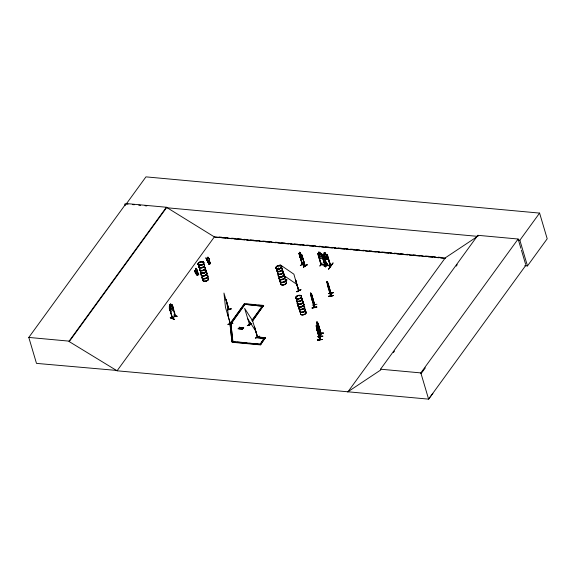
<?xml version="1.0" encoding="UTF-8"?>
<svg xmlns="http://www.w3.org/2000/svg" width="576" height="576" viewBox="0 0 576 576"><rect width="100%" height="100%" fill="white"/><g stroke="black" fill="none" stroke-linecap="round" stroke-linejoin="round"><path stroke-width="0.86" d="M173.282 309.701L173.282 308.196M170.071 310.694L170.784 311.738L173.354 309.737L173.354 308.189M317.484 340.142L322.178 339.408L317.491 340.171M322.142 339.552L317.506 340.027L322.157 339.372M322.812 336.024C317.614 336.953 314.46 336.686 322.805 336.211M300.406 265.601L304.056 263.131M170.359 317.887C183.175 322.726 162.194 314.359 173.837 319.046M170.467 317.556L173.758 318.852M197.69 274.198L197.525 273.773L197.532 274.198M209.542 263.016L209.578 263.138M314.323 307.26L311.069 295.992L310.687 292.918L312.091 298.908L311.767 298.354M310.666 293.911L310.702 293.364M310.795 294.336L310.824 293.789M314.474 305.014L311.645 294.444L314.734 304.74L314.539 307.454L311.494 296.914M314.669 304.999L311.645 294.444M312.61 298.649C311.638 293.63 313.373 303.43 312.041 299.822M312.084 308.059C316.188 305.978 320.407 306.994 312.077 308.016M312.264 305.122L316.944 304.229M314.474 304.783L314.374 307.188M314.359 307.469L314.525 304.747L311.047 293.573L311.033 296.46L314.309 307.447M326.945 282.384L327.038 281.448L327.42 282.787M327.103 282.427L327.046 281.52M327.139 282.859L327.053 281.894M330.667 296.014L327.384 284.99L327.607 282.298M327.996 282.974L331.07 293.458M328.14 286.423L327.499 283.212L330.89 295.985L326.981 282.362L327.319 283.644M328.435 296.582L328.378 296.215L333.13 295.596L328.428 296.575L333.115 295.603M328.608 293.594L333.31 292.658L328.615 293.479M331.056 293.27L330.948 292.846L330.746 293.184M330.703 295.999L330.876 293.278L327.55 282.262L330.854 293.558M330.941 293.256L330.883 295.718M330.948 292.896L330.854 293.285M330.869 295.97L331.056 293.249M197.611 273.91L197.611 274.025M322.848 257.436L322.776 258.696L319.543 258.394L318.744 257.098M328.248 259.43L328.342 258.25M328.37 258.214L328.291 259.474L325.044 259.2L324.266 257.875M225.965 299.239L228.881 309.823L228.946 309.348M228.802 309.593L223.956 293.04L225.482 307.361L230.342 323.892L227.47 313.322M199.562 265.14L199.8 264.737M200.088 265.111L199.584 265.09L200.398 265.01M278.287 268.733L277.603 268.495M279.929 265.63L279.77 266.004M279.936 265.903L280.13 265.925M299.938 295.661L299.491 295.826L299.952 295.74M200.066 262.39L200.729 261.864M207.302 257.537L207.583 258.732A1.073 0.886 -27.4 0 0 207.778 260.15L207.763 260.122A1.073 0.886 -27.4 0 1 207.569 258.696L207.583 258.732M319.91 266.062L321.962 263.023M321.998 263.189L319.896 265.889M325.454 266.89L327.478 263.851M317.246 330.559L317.635 331.106C318.204 328.831 315.238 321.3 316.548 328.205L319.932 339.696L320.479 336.888L317.11 325.318L317.462 322.445M316.793 322.697L317.009 321.746L317.39 323.086L317.52 322.438M316.231 326.11L316.339 325.548L316.361 326.527M316.886 322.754L316.994 322.193M317.009 323.179L317.124 322.618M316.397 327.938L316.85 325.728M316.447 327.931L316.548 327.298M316.735 326.441L316.865 325.786M316.786 329.162L319.766 339.718L316.433 327.902L316.447 328.68M320.263 337.198L317.275 326.635L320.263 337.198L320.371 336.737M318.089 323.266L320.918 333.842L317.93 323.287L321.178 333.562L320.645 336.283M317.599 325.786L320.429 336.118M318.362 330.818C317.095 336.334 318.902 330.494 318.046 329.278M318.593 329.659L319.003 327.449L318.593 329.659L318.161 328.716M318.096 337.003L322.762 336.413M318.73 333.821L323.41 333.043L318.751 333.648M320.278 335.938L320.839 333.576M320.998 333.554L320.393 336.355L320.501 335.959M319.774 339.689C322.092 333.202 318.442 339.415 319.99 339.415M196.178 272.066L196.675 272.318M250.618 323.316L249.386 324.518L249.746 324.677M249.689 325.13L244.642 308.383L252.576 320.695L257.551 336.946M170.035 310.73L169.25 306.619L171.835 304.646L172.354 304.79L173.318 308.21M302.422 264.262L302.558 264.161M298.966 253.49L299.146 253.138L301.874 254.938L305.15 266.018L302.206 264.506L302.659 264.557L299.448 253.735L299.801 253.483M304.711 265.471L305.165 265.522L305.05 266.011L301.81 254.966M304.819 265.846L301.932 255.499L305.23 265.889M305.273 265.896L302.335 264.384M321.012 333.41L320.926 333.814M195.473 268.625L195.84 268.25M200.088 262.267L200.462 261.9M207.317 257.566L207.958 257.162M320.976 333.562L317.65 322.538M320.285 336.946L317.045 325.886M320.623 336.283L317.167 323.964M175.471 315.778C170.294 319.14 170.942 319.262 175.536 315.886M175.478 315.475L175.212 316.116L175.327 315.432M199.656 264.967L199.944 264.686M277.589 268.553C277.034 269.41 278.993 268.668 277.862 268.546M280.174 265.882L279.713 265.838M297.727 298.318L297.295 298.591M197.23 275.162L195.142 270.648L196.042 272.146M206.705 259.74C214.2 274.586 199.649 245.599 209.059 264.11M198.223 274.788L197.093 272.621M198.324 274.694L198.245 273.65L198.23 274.054L196.733 274.198L196.87 274.644L198.468 274.097M208.858 264.175L210.593 263.542L208.721 259.927M209.232 261.461L210.074 263.736L210.197 263.081M210.578 263.563L210.103 263.729L209.318 262.289M324.511 254.153L324.137 252.886L325.519 253.008L327.334 259.394M326.57 265.558L323.258 254.491L323.568 254.074L327.413 254.83L330.703 265.903L330.552 265.55M325.519 253.008L324.115 252.922M323.568 255.168L326.678 265.414M327.312 255.492L330.235 265.867L327.312 255.492L330.775 265.802L326.635 265.428M327.686 255.528L327.24 255.593M326.851 265.205L326.563 265.039M325.498 266.926L327.499 263.83L325.44 266.71M323.878 255.298L326.966 265.579L323.95 255.197M331.711 264.204C321.214 280.217 340.337 252.605 329.933 267.293M329.71 267.293L331.783 264.362M117.36 370.49L36.49 363.384L28.8 337.428L126.079 203.537L166.378 207.245L214.358 236.902L445.075 258.134M128.016 204.185L126.223 204.019L145.951 176.868L539.59 213.091L547.2 238.781L527.472 265.925L524.794 265.68M432.9 393.314L428.609 399.132L117.072 370.8L69.235 341.618L69.091 341.136L166.378 207.245M69.235 341.618L166.522 207.727L477.828 236.376M117.072 370.8L214.589 236.592M262.44 306.223L244.08 304.222L244.483 303.66L263.621 305.424L252.778 320.796M230.969 323.532L244.908 304.351L244.094 304.272L230.155 323.46L231.07 323.856L230.249 323.777L244.483 303.66M231.07 323.856L244.908 304.351M261.612 342.086L264.226 338.486L256.651 337.788L256.961 336.91L265.349 337.68L260.453 344.88L232.488 342.302L232.798 341.424L230.882 323.525L229.975 323.741L231.984 341.957L232.891 341.748L230.882 323.525M232.488 342.302L232.798 341.424L231.883 341.64M249.84 325.03L248.767 324.662L250.315 322.531M251.87 320.4L262.706 305.474L263.621 305.878L262.807 305.798M248.868 324.986L250.416 322.848M252.475 320.011L262.289 306.511M252.166 321.185L263.621 305.424M250.711 323.64L249.523 324.936M318.607 252.122L320.011 252.216L320.328 253.548L321.142 254.03L321.84 256.392L321.451 257.342L320.162 257.22L319.176 256.147L318.478 253.786L319.039 253.433L318.629 252.086L319.003 253.354M256.651 337.788L256.961 336.91M322.898 257.45L321.826 254.095L321.242 253.634L317.743 253.706L319.068 253.397M318.038 254.34L321.034 264.751L317.765 253.678M321.25 253.591L321.89 254.052L325.159 265.097L321.35 264.485L324.763 264.557M321.696 254.786L322.15 254.722L321.696 254.786L324.77 265.082M264.132 338.17L260.042 344.246M260.453 344.88L265.349 337.68M320.882 264.37C321.372 263.592 321.682 265.471 321.221 264.391L320.99 264.744M321.768 254.686L324.72 265.082L324.662 264.701M321.062 264.6L325.051 264.722M326.189 263.398L324.151 266.486L326.21 263.419M347.796 392.026L445.306 257.825L476.568 237.046M348.019 391.716L380.772 369.95L380.549 369.202L477.835 235.31L518.126 239.018L520.884 248.321M393.43 352.526L394.488 351.079M456.199 266.141L457.25 264.686M525.895 265.241L428.609 399.132L420.84 372.91L518.126 239.018M527.472 265.925L519.869 240.242L539.59 213.091M421.063 373.658L425.354 367.841M323.287 254.542L323.597 254.117M257.328 337.032L254.441 326.664L257.53 336.953M172.454 317.822L172.57 318.197M277.632 268.502L277.697 268.862M297.23 298.555L297.317 298.534M297.382 298.476L297.77 298.591M195.271 270.72L194.861 270.799L197.244 275.148M198.54 274.687L197.33 272.534M197.1 271.649L198.727 274.615L197.251 271.706M169.618 304.769L170.712 303.919L171.101 305.266L171.77 305.266L172.469 307.62L172.224 309.06L171.202 309.859L170.352 309.269L169.618 304.769L170.028 306.05M169.654 304.783L170.748 303.934M172.332 318.377L169.43 307.843L172.584 318.204M172.094 305.77L172.505 305.575L172.094 305.77L175.212 316.116M169.538 307.886L169.128 308.074M229.039 309.758L225.994 299.484M299.765 253.505L299.426 252.216L301.306 258.624M298.93 253.454L302.486 264.65M300.362 252.749L302.213 259.092M301.399 254.311L301.874 254.938M300.643 258.228L299.93 256.846L300.643 258.228L302.882 259.445L302.846 258.307L302.882 259.445M299.318 254.124L302.53 264.636M302.198 255.643L301.81 255.586M300.283 265.565L304.027 262.98M307.195 264.823L303.386 267.199L307.195 264.83M324.547 254.232L323.978 254.592L324.677 256.954L325.67 258.019L326.959 258.134L327.355 257.177L326.657 254.822L325.836 254.34M172.404 318.132L169.43 307.843M324.655 264.578L325.073 264.607M285.523 280.706L286.906 279.821L285.718 280.778M285.624 280.75L286.934 279.986M298.649 290.333L295.639 280.188L298.656 290.448M295.877 280.346L295.502 280.274M296.87 291.622L300.967 289.627L296.892 291.65M296.928 291.838L300.852 289.526L296.957 291.838M239.782 328.277L240.955 327.377L239.666 327.895L239.918 329.112M241.02 327.593L239.724 328.111L239.234 327.218L239.58 329.083M242.503 328.529L243.677 327.629L242.388 328.147L242.64 329.364M243.742 327.845L242.446 328.363L242.575 329.148M238.104 328.738L239.364 328.039L239.479 328.421L238.169 328.954M240.826 328.99L242.086 328.291L241.207 329.234L240.826 328.99L242.136 328.457L242.302 329.335M240.955 327.377L239.717 328.061L239.854 328.896M240.89 329.206L242.15 328.507L241.956 327.47M243.677 327.629L242.438 328.313L242.287 327.499M326.498 265.068L330.588 265.406M251.748 323.741L247.291 325.591L251.726 323.813M247.349 325.678L251.784 323.885M259.733 336.132L255.348 338.076M255.348 338.09L259.79 336.319M209.196 262.966L209.441 263.75L209.196 262.966L209.678 262.836L209.88 263.549M194.818 270.662C202.255 281.354 190.85 270.079 196.33 270.122M196.351 270.209L194.998 270.806M177.192 316.397L173.822 314.942L177.113 316.238M227.304 309.665L231.242 308.801L227.34 309.888M227.347 309.809L231.25 308.88M228.139 324.59C231.25 322.459 236.974 322.934 228.139 324.583M228.067 324.266L232.74 323.129M228.118 324.432L232.798 323.33M327.37 282.794L328.442 287.438L328.111 286.884M311.177 294.228L310.637 292.932M304.985 265.63L302.206 264.47L298.966 253.426M327.269 284.22L327.434 284.983M328.385 288.389C329.681 291.938 328.054 282.218 328.896 287.172M310.579 293.839L310.954 295.106M328.435 296.446L333.13 295.596M316.778 307.066L312.084 307.915L316.764 307.21M298.512 290.563L293.89 274.19L280.087 264.73M316.778 322.69L320.429 336.341M318.65 325.93L318.967 327.478M316.678 326.376L316.354 325.102M318.73 333.763L323.417 333.058M326.743 265.226L326.851 265.601M210.074 262.994L210.089 262.598L210.305 263.441L208.807 263.585L209.383 263.981M209.347 264.002L206.986 259.589M199.627 265.14L199.793 265.19M324.67 254.65L325.966 254.758M325.368 257.011L326.664 257.119M326.959 265.212L330.494 265.536M330.66 265.903L326.52 265.565M132.494 204.595L134.287 204.761M138.758 205.171L140.551 205.337M145.03 205.747L146.822 205.913M518.076 240.077L519.869 240.242M219.06 237.002L221.738 237.247M225.317 237.578L228.002 237.823M231.574 238.154L235.152 238.486M237.838 238.73L241.416 239.062M244.094 239.306L247.673 239.638M250.358 239.882L253.93 240.214M256.615 240.458L259.301 240.703M262.872 241.034L265.558 241.279M269.136 241.61L271.822 241.855M275.393 242.186L278.078 242.431M281.657 242.762L285.235 243.094M287.914 243.338L291.492 243.67M294.178 243.914L297.749 244.246M300.434 244.49L304.013 244.822M306.691 245.066L309.377 245.311M312.955 245.642L315.634 245.887M319.212 246.218L321.898 246.463M325.476 246.794L329.054 247.126M331.733 247.37L335.311 247.702M337.997 247.946L341.568 248.278M344.254 248.522L347.832 248.854M350.51 249.098L353.196 249.343M356.774 249.674L359.453 249.919M363.031 250.25L365.717 250.495M369.295 250.826L371.974 251.071M375.552 251.402L379.13 251.734M381.809 251.978L385.387 252.31M388.073 252.554L391.651 252.886M394.33 253.13L397.908 253.462M400.594 253.706L403.272 253.951M406.85 254.282L409.536 254.527M413.114 254.858L415.793 255.103M419.371 255.434L422.057 255.679M425.628 256.01L429.206 256.342M431.892 256.586L435.47 256.918M438.149 257.162L441.727 257.494M215.273 237.197L219.751 237.607M221.537 237.773L226.008 238.183M227.801 238.349L232.272 238.759M234.065 238.925L238.536 239.335M240.322 239.501L244.8 239.911M246.586 240.077L251.057 240.487M252.85 240.653L257.321 241.063M259.106 241.229L263.585 241.639M265.37 241.805L269.842 242.222M271.634 242.381L276.106 242.798M277.898 242.957L282.37 243.374M284.155 243.533L288.626 243.95M290.419 244.109L294.89 244.526M296.683 244.692L301.154 245.102M302.94 245.268L307.418 245.678M309.204 245.844L313.675 246.254M315.468 246.42L319.939 246.83M321.725 246.996L326.203 247.406M327.989 247.572L332.46 247.982M334.253 248.148L338.724 248.558M340.517 248.724L344.988 249.134M346.774 249.3L351.245 249.71M353.038 249.876L357.509 250.286M359.302 250.452L363.773 250.862M365.558 251.028L370.037 251.438M371.822 251.604L376.294 252.014M378.086 252.18L382.558 252.59M384.343 252.756L388.822 253.166M390.607 253.332L395.078 253.742M396.871 253.908L401.342 254.318M403.135 254.484L407.606 254.894M409.392 255.06L413.87 255.47M415.656 255.636L420.127 256.046M421.92 256.212L426.391 256.622M428.177 256.788L432.655 257.198M434.441 257.364L438.912 257.774M440.705 257.94L445.176 258.35M320.35 253.519L321.271 253.562M321.012 264.715L325.116 265.097M246.319 304.142L248.926 304.38M252.41 304.704L255.888 305.021M258.494 305.258L263.714 305.741M244.08 304.222L263.311 306.302M248.767 324.662L249.588 324.734M260.41 337.543L265.45 338.004M256.558 337.471L265.039 338.566M232.798 341.424L260.856 344.318L255.614 343.836M237.262 342.144L240.761 342.468M243.382 342.713L246.874 343.03M249.494 343.274L252.994 343.591M232.387 341.986L260.359 344.556M380.549 369.202L420.84 372.91M28.8 337.428L69.091 341.136M207.936 257.126L208.591 258.365A1.073 0.886 -27.4 0 1 209.196 259.639L209.966 263.016M321.43 264.636L318.42 254.376M298.764 290.729L295.639 280.188M198.749 274.594L197.093 275.083L196.963 274.637M200.621 271.181L200.657 271.202A3.017 1.67 -16.5 0 0 203.083 273.204A3.017 1.67 -16.5 0 0 206.064 270.346M297.785 298.31L297.972 298.706L297.274 298.757A3.01 1.663 -16.5 0 1 296.928 295.913A3.01 1.663 -16.5 0 1 301.464 296.33A3.01 1.663 -16.5 0 1 297.238 298.814M299.39 252.245L300.398 252.72M299.93 253.987L300.838 254.462M300.629 256.349L301.536 256.817M300.658 258.199L302.918 259.416M203.026 279.266L203.04 279.281A3.017 1.67 -16.5 0 0 204.149 281.297A3.017 1.67 -16.5 0 0 208.037 280.08A3.017 1.67 -16.5 0 0 207.619 277.855M284.587 275.998L296.935 284.458M326.758 254.419L327.348 254.88M307.051 264.73L303.394 267.156M196.322 268.272L196.726 269.388A1.073 0.886 -27.4 0 1 197.338 270.662L197.352 270.698M300.715 254.038L301.327 254.714L301.838 257.832L300.146 256.097M317.902 327.211L318.29 327.758L318.254 325.411L316.958 321.754M247.687 318.658L255.622 330.97M318.809 257.062L319.586 258.322M208.318 257.443L208.577 258.336A1.073 0.886 -27.4 0 1 209.182 259.603L209.196 259.639M209.318 261.317L210.478 263.527M209.405 262.145L210.269 263.664M197.179 272.477L198.425 274.723M198.029 274.601L197.813 273.852L197.352 274.018L197.59 274.81M195.142 270.648L197.503 275.062M317.506 332.035L317.93 332.942M317.455 332.035L317.938 333.007M333.281 292.738L328.615 293.652M312.091 299.808L312.466 300.73M207.763 260.122L208.966 263.383M197.114 274.435L195.912 271.174A1.073 0.886 -27.4 0 1 195.725 269.755L195.437 268.711M521.381 250.013L525.643 264.391M477.835 235.31L478.051 236.059M324.137 252.886L326.045 259.286M316.944 329.141L320.033 339.437M239.566 327.254L239.234 327.218M208.8 263.455L208.584 263.146L208.714 263.592M198.353 274.133L197.186 274.954L197.078 274.594M172.282 304.826L175.55 315.893M126.079 203.537L126.223 204.019M124.726 203.998L125.23 205.697M197.338 270.662L198.122 274.075M230.162 324.914L231.984 341.957M226.994 303.314L228.528 317.635M302.666 301.262A3.01 1.663 -16.5 0 1 300.406 304.373A3.01 1.663 -16.5 0 1 297.612 302.458M302.141 300.838A3.053 1.692 -16.5 0 1 302.558 303.091A3.053 1.692 -16.5 0 1 298.627 304.322A3.053 1.692 -16.5 0 1 297.526 302.285M298.03 305.143A2.995 1.656 -16.5 0 0 301.442 306.475A2.995 1.656 -16.5 0 0 303.307 303.487A2.988 1.656 -16.5 0 1 301.435 306.468A2.988 1.656 -16.5 0 1 298.037 305.143M298.058 305.294A3.01 1.663 -16.5 0 0 301.486 306.634A3.01 1.663 -16.5 0 0 303.379 303.667A3.01 1.663 -16.5 0 1 301.486 306.634A3.01 1.663 -16.5 0 1 298.073 305.33M301.298 298.001A3.053 1.692 -16.5 0 1 300.276 301.154A3.053 1.692 -16.5 0 1 296.431 299.93M302.018 300.55A3.002 1.663 -16.5 0 1 302.429 302.767A3.002 1.663 -16.5 0 1 298.562 303.984A3.002 1.663 -16.5 0 1 297.475 301.982M301.32 298.195A3.002 1.663 -16.5 0 1 301.73 300.406A3.002 1.663 -16.5 0 1 297.864 301.622A3.002 1.663 -16.5 0 1 296.777 299.621M302.098 300.694A3.053 1.692 -16.5 0 1 302.515 302.94A3.053 1.692 -16.5 0 1 298.584 304.178A3.053 1.692 -16.5 0 1 297.482 302.141M301.766 298.094A3.053 1.692 -16.5 0 1 299.858 301.14A3.053 1.692 -16.5 0 1 296.388 299.786M301.68 297.95A3.01 1.663 -16.5 0 1 299.801 300.96A3.01 1.663 -16.5 0 1 296.381 299.621M305.042 309.161A3.053 1.692 -16.5 0 1 302.753 312.307A3.053 1.692 -16.5 0 1 299.916 310.37M305.057 309.341A3.01 1.663 -16.5 0 1 303.178 312.343A3.01 1.663 -16.5 0 1 299.75 311.011M303.437 303.905A2.995 1.656 -16.5 0 1 301.932 306.77A2.995 1.656 -16.5 0 1 298.102 306.022A2.988 1.656 -16.5 0 0 301.183 306.994A2.988 1.656 -16.5 0 0 303.905 304.646M300.37 313.747A3.017 1.67 -16.5 0 0 304.222 314.496A3.017 1.67 -16.5 0 0 305.734 311.623A2.988 1.656 -16.5 0 1 304.2 314.417A2.988 1.656 -16.5 0 1 300.377 313.675M303.696 306.079A3.053 1.692 -16.5 0 1 304.114 308.333A3.053 1.692 -16.5 0 1 300.182 309.571A3.053 1.692 -16.5 0 1 299.081 307.534M304.913 308.873A3.002 1.663 -16.5 0 1 302.659 311.969A3.002 1.663 -16.5 0 1 299.866 310.061M303.71 306.274A3.002 1.663 -16.5 0 1 304.128 308.491A3.002 1.663 -16.5 0 1 300.254 309.708A3.002 1.663 -16.5 0 1 299.167 307.699M304.999 309.01A3.053 1.692 -16.5 0 1 302.71 312.163A3.053 1.692 -16.5 0 1 299.873 310.219M303.653 305.935A3.053 1.692 -16.5 0 1 304.07 308.189A3.053 1.692 -16.5 0 1 300.139 309.42A3.053 1.692 -16.5 0 1 299.038 307.39M304.078 306.029A3.01 1.663 -16.5 0 1 301.817 309.139A3.01 1.663 -16.5 0 1 299.023 307.224M305.755 311.71A3.01 1.663 -16.5 0 1 304.25 314.582A3.01 1.663 -16.5 0 1 300.398 313.834M303.43 303.905A2.988 1.656 -16.5 0 1 303.761 304.236M282.406 271.13A3.01 1.663 -16.5 0 1 282.823 273.348A3.01 1.663 -16.5 0 1 278.942 274.565A3.01 1.663 -16.5 0 1 277.855 272.556M282.384 270.943A3.053 1.692 -16.5 0 1 282.802 273.19A3.053 1.692 -16.5 0 1 278.87 274.428A3.053 1.692 -16.5 0 1 277.769 272.39M283.615 273.751A3.01 1.663 -16.5 0 1 281.354 276.862A3.01 1.663 -16.5 0 1 278.561 274.946M278.525 274.838A3.017 1.67 -16.5 0 0 281.326 276.761A3.017 1.67 -16.5 0 0 283.586 273.643A2.988 1.656 -16.5 0 1 281.304 276.674A2.988 1.656 -16.5 0 1 278.525 274.774M282.053 268.344A3.053 1.692 -16.5 0 1 280.145 271.39A3.053 1.692 -16.5 0 1 276.674 270.036M277.358 269.093A3.053 1.692 -16.5 0 1 278.64 268.337M282.758 270.893A3.002 1.663 -16.5 0 1 280.505 273.996A3.002 1.663 -16.5 0 1 277.718 272.081M282.06 268.531A3.002 1.663 -16.5 0 1 280.188 271.534A3.002 1.663 -16.5 0 1 276.768 270.194M277.445 269.266A3.002 1.663 -16.5 0 1 278.705 268.531M282.341 270.792A3.053 1.692 -16.5 0 1 282.758 273.046A3.053 1.692 -16.5 0 1 278.827 274.284A3.053 1.692 -16.5 0 1 277.726 272.246M282.01 268.2A3.053 1.692 -16.5 0 1 279.72 271.354A3.053 1.692 -16.5 0 1 276.883 269.41M277.315 268.949A3.053 1.692 -16.5 0 1 278.597 268.193M281.93 268.056A3.01 1.663 -16.5 0 1 279.67 271.166A3.01 1.663 -16.5 0 1 276.869 269.251M277.301 268.79A3.01 1.663 -16.5 0 1 278.561 268.049M285.3 279.446A3.01 1.663 -16.5 0 1 283.039 282.557A3.01 1.663 -16.5 0 1 280.246 280.642M285.286 279.259A3.053 1.692 -16.5 0 1 282.996 282.413A3.053 1.692 -16.5 0 1 280.159 280.469M285.977 281.722A3.017 1.67 -16.5 0 1 283.716 284.832A3.017 1.67 -16.5 0 1 280.915 282.917A2.988 1.656 -16.5 0 0 283.694 284.76A2.988 1.656 -16.5 0 0 285.941 281.671M286.006 281.822A3.01 1.663 -16.5 0 1 284.126 284.825A3.01 1.663 -16.5 0 1 280.699 283.486M283.651 273.845A3.017 1.67 -16.5 0 1 281.383 276.962A3.017 1.67 -16.5 0 1 278.582 275.04M284.443 276.422A3.053 1.692 -16.5 0 1 282.542 279.475A3.053 1.692 -16.5 0 1 279.072 278.114M285.487 279.31A3.002 1.663 -16.5 0 1 282.521 282.154A3.002 1.663 -16.5 0 1 280.109 280.166M284.652 278.734A3.002 1.663 -16.5 0 1 285.156 278.971M284.458 276.617A3.002 1.663 -16.5 0 1 282.578 279.612A3.002 1.663 -16.5 0 1 279.166 278.273M284.738 278.878A3.053 1.692 -16.5 0 1 285.156 281.124A3.053 1.692 -16.5 0 1 281.225 282.362A3.053 1.692 -16.5 0 1 280.116 280.325M284.4 276.278A3.053 1.692 -16.5 0 1 282.499 279.324A3.053 1.692 -16.5 0 1 279.029 277.97M284.321 276.134A3.01 1.663 -16.5 0 1 282.442 279.137A3.01 1.663 -16.5 0 1 279.014 277.805M205.006 267.451A3.053 1.692 -16.5 0 1 203.105 270.497A3.053 1.692 -16.5 0 1 199.634 269.143M204.523 267.401A3.01 1.663 -16.5 0 1 203.515 270.511A3.01 1.663 -16.5 0 1 199.721 269.302M200.642 271.044A2.988 1.656 -16.5 0 0 203.04 273.024A2.988 1.656 -16.5 0 0 205.999 270.194A3.002 1.663 -16.5 0 1 203.04 273.031A3.017 1.67 -16.5 0 1 200.635 271.109A3.002 1.663 -16.5 0 0 203.04 273.031A3.017 1.67 -16.5 0 0 206.035 270.245M205.171 269.618A3.002 1.663 -16.5 0 1 205.675 269.856A2.988 1.656 -16.5 0 0 205.164 269.626A3.017 1.67 -16.5 0 1 205.704 269.914M204.17 264.622A3.053 1.692 -16.5 0 1 201.881 267.768A3.053 1.692 -16.5 0 1 199.044 265.831M204.876 267.163A3.002 1.663 -16.5 0 1 203.004 270.166A3.002 1.663 -16.5 0 1 199.584 268.826M204.178 264.809A3.002 1.663 -16.5 0 1 201.924 267.912A3.002 1.663 -16.5 0 1 199.138 265.997M204.962 267.307A3.053 1.692 -16.5 0 1 203.062 270.353A3.053 1.692 -16.5 0 1 199.591 268.999M204.127 264.47A3.053 1.692 -16.5 0 1 201.838 267.624A3.053 1.692 -16.5 0 1 199.001 265.68M204.041 264.334A3.002 1.663 -16.5 0 1 201.78 267.437A3.002 1.663 -16.5 0 1 198.994 265.522M206.914 275.479A3.01 1.663 -16.5 0 1 207.331 277.704A3.01 1.663 -16.5 0 1 203.45 278.921A3.01 1.663 -16.5 0 1 202.363 276.912M206.892 275.292A3.053 1.692 -16.5 0 1 207.31 277.546A3.053 1.692 -16.5 0 1 203.378 278.777A3.053 1.692 -16.5 0 1 202.277 276.746M207.59 277.754A3.017 1.67 -16.5 0 1 208.008 279.979A3.017 1.67 -16.5 0 1 204.12 281.196A3.017 1.67 -16.5 0 1 203.033 279.187M205.769 270.13A3.017 1.67 -16.5 0 1 203.501 273.247A3.017 1.67 -16.5 0 1 200.7 271.325M206.561 272.7A3.053 1.692 -16.5 0 1 204.271 275.854A3.053 1.692 -16.5 0 1 201.434 273.91M207.274 275.249A3.002 1.663 -16.5 0 1 205.394 278.244A3.002 1.663 -16.5 0 1 201.982 276.912M206.575 272.887A3.002 1.663 -16.5 0 1 204.696 275.882A3.002 1.663 -16.5 0 1 201.283 274.55M206.849 275.148A3.053 1.692 -16.5 0 1 207.266 277.394A3.053 1.692 -16.5 0 1 203.335 278.633A3.053 1.692 -16.5 0 1 202.234 276.595M206.518 272.556A3.053 1.692 -16.5 0 1 204.228 275.702A3.053 1.692 -16.5 0 1 201.391 273.766M206.431 272.412A3.002 1.663 -16.5 0 1 204.178 275.515A3.002 1.663 -16.5 0 1 201.384 273.6M208.39 278.273A2.988 1.656 -16.5 0 1 205.43 281.102A2.988 1.656 -16.5 0 1 203.033 279.13M207.562 277.704A2.988 1.656 -16.5 0 1 208.058 277.942M311.148 294.689L311.796 297.9L311.148 294.689M316.807 326.866L317.34 330.098L316.807 326.866M317.462 323.518L317.995 326.743L317.462 323.518M170.604 304.358L170.071 305.287L170.604 304.358M171.223 305.69L170.201 306.482L170.899 308.844L171.922 308.052L171.223 305.69M325.296 253.267L324.468 253.195L325.418 253.685L325.296 253.267M319.788 252.475L318.96 252.396L319.91 252.893L319.788 252.475M320.45 253.973L319.169 253.85L319.867 256.212L321.149 256.327L320.45 253.973M300.24 252.9L299.657 252.598L300.362 253.325L300.24 252.9M297.317 299.045A2.995 1.656 -16.5 0 0 301.522 296.568A2.988 1.656 -16.5 0 0 297.007 296.15A2.995 1.656 -16.5 0 0 297.317 299.045A2.988 1.656 -16.5 0 0 301.514 296.568A2.995 1.656 -16.5 0 0 297.007 296.158A2.988 1.656 -16.5 0 0 297.317 299.038M277.481 268.906A3.01 1.663 -16.5 0 0 281.7 266.422A3.01 1.663 -16.5 0 0 277.171 266.004A3.01 1.663 -16.5 0 0 277.481 268.906M277.56 269.143A2.995 1.656 -16.5 0 0 281.765 266.674A2.995 1.656 -16.5 0 0 277.25 266.249A2.995 1.656 -16.5 0 0 277.56 269.136A2.988 1.656 -16.5 0 0 281.758 266.666A2.988 1.656 -16.5 0 0 277.25 266.256A2.995 1.656 -16.5 0 0 277.56 269.143M281.765 266.674A2.995 1.656 -16.5 0 0 277.25 266.256A2.988 1.656 -16.5 0 0 277.56 269.136A2.995 1.656 -16.5 0 0 281.765 266.666M277.502 268.999A3.017 1.67 -16.5 0 0 281.736 266.515A3.017 1.67 -16.5 0 0 277.193 266.098A3.017 1.67 -16.5 0 0 277.502 268.999M281.808 277.006A2.995 1.656 -16.5 0 0 283.68 274.01A2.988 1.656 -16.5 0 1 281.808 276.998A2.995 1.656 -16.5 0 1 278.395 275.666A2.988 1.656 -16.5 0 0 281.808 276.998M199.598 265.19A3.017 1.67 -16.5 0 0 203.825 262.699A3.017 1.67 -16.5 0 0 199.289 262.282A3.017 1.67 -16.5 0 0 199.598 265.19M199.67 265.421A3.002 1.663 -16.5 0 0 203.882 262.937A3.002 1.663 -16.5 0 0 199.361 262.526A3.002 1.663 -16.5 0 0 199.67 265.421A2.988 1.656 -16.5 0 0 203.875 262.944A2.988 1.656 -16.5 0 0 199.368 262.526A2.988 1.656 -16.5 0 0 199.678 265.414M199.627 265.284A3.017 1.67 -16.5 0 0 203.854 262.793A3.017 1.67 -16.5 0 0 199.31 262.375A3.017 1.67 -16.5 0 0 199.627 265.284M203.544 273.377A3.002 1.663 -16.5 0 0 205.798 270.274A2.988 1.656 -16.5 0 1 203.544 273.37A2.988 1.656 -16.5 0 1 200.765 271.469A3.002 1.663 -16.5 0 0 203.544 273.377"/></g></svg>
